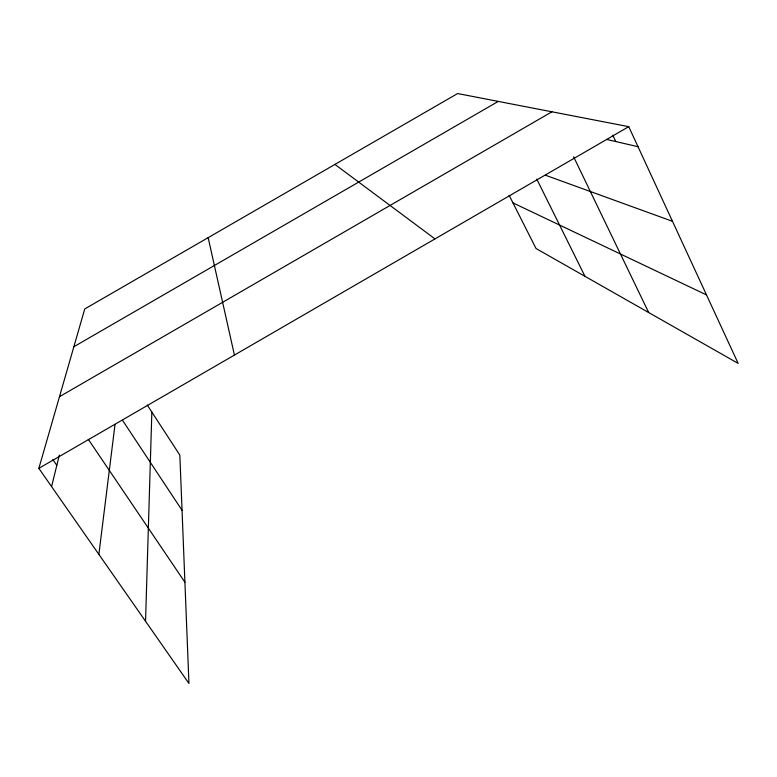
<?xml version="1.0" encoding="UTF-8"?>
<svg xmlns="http://www.w3.org/2000/svg" width="777" height="777" viewBox="0 0 777 777"><rect width="100%" height="100%" fill="white"/><g stroke="black" fill="none" stroke-linecap="round" stroke-linejoin="round"><path stroke-width="1.17" d="M145.542 621.26L151.855 412.082M98.873 554.38L114.996 424.592M51.564 486.577L59.353 455.147M147.241 405.002L179.846 455.118L188.947 683.459L38.85 468.356L84.742 308.955L457.624 93.541L628.748 126.67L738.15 363.393L536.043 248.514L509.149 195.367M59.479 396.697L551.932 111.801M38.85 468.356L628.748 126.67M73.864 346.736L498.271 101.408M606.779 139.462L638.004 146.707M545.473 175.233L672.484 221.309M512.956 202.884L706.507 294.92M334.936 164.423L434.984 238.898M52.797 459.537L56.818 465.365M88.296 439.316L184.916 582.245M122.581 420.386L182.051 510.295M536.771 179.089L584.974 276.321M573.63 156.818L648.678 312.539M612.791 135.179L615.782 141.55M208.158 237.655L234.421 355.079"/></g></svg>
